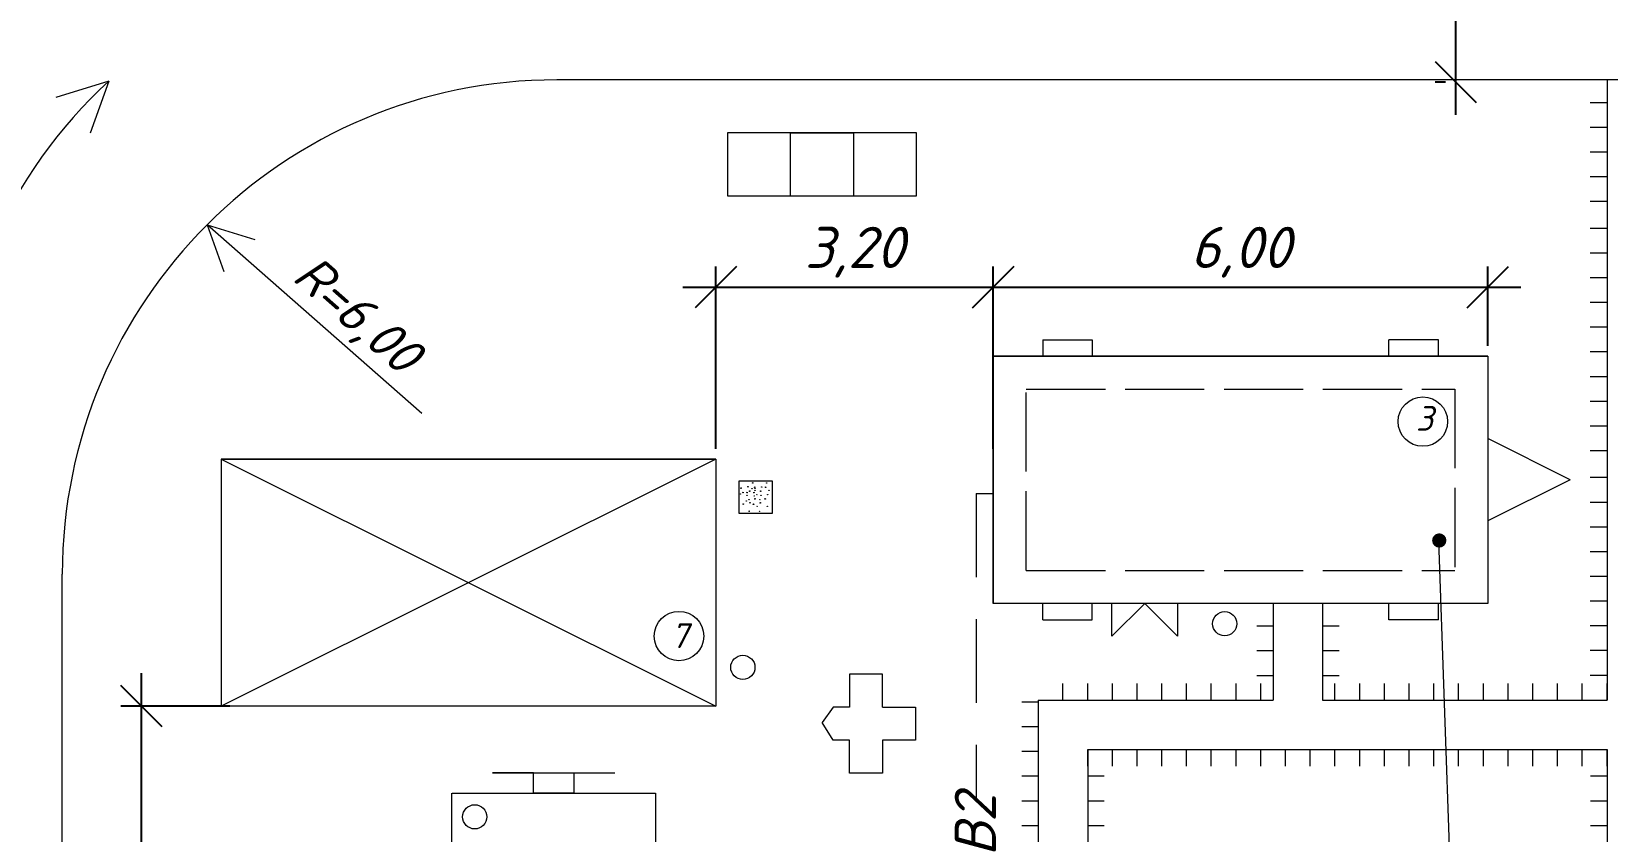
# Model space of a CAD drawing. Header units: millimetres. Extents: x 27137 to 30937, y -4667 to -569.
# Drawn here: x 28991.3 to 29086.9, y -4017 to -3968.4 of the extents above; entities that cross this region are included whole.
import ezdxf

# ---------------------------------------------------------------- set-up
doc = ezdxf.new("R2010")
doc.units = ezdxf.units.MM
doc.header["$LTSCALE"] = 0.4
doc.linetypes.add('ACAD_ISO02W100', pattern=[15, 12, -3])
doc.linetypes.add('штриховаяX2', pattern=[38.1, 25.4, -12.7])
doc.styles.add('Isocpeur', font='isocpeui.ttf', dxfattribs={"height": 2.5})
doc.styles.get("Standard").update_dxf_attribs({"font": 'isocpeui.ttf', "height": 2.5})
doc.dimstyles.new('06', dxfattribs={"dimtxt": 2.5, "dimasz": 2.5, "dimexe": 1.25, "dimexo": 0.625, "dimtad": 1, "dimdec": 0, "dimlfac": 200, "dimtxsty": 'Standard', "dimblk": 'OBLIQUE', "dimcen": 2.5, "dimdle": 2, "dimadec": 0, "dimazin": 0, "dimtfac": 1, "dimtdec": 0, "dimtmove": 0, "dimatfit": 3, "dimldrblk": 'OBLIQUE', "dimfxl": 1, "dimarcsym": 0})

# ---------------------------------------------------------------- blocks, each defined once
blk = doc.blocks.new('_Oblique')
at = {"color": 0, "linetype": 'ByBlock', "lineweight": -2}
blk.add_line((-0.5, -0.5), (0.5, 0.5), dxfattribs=at)
blk = doc.blocks.new('*D230')
at = {"color": 0, "lineweight": -2, "transparency": 16777216}
for p, q in [((29077.719, -3973.498), (29077.719, -3949.498)), ((29077.094, -3951.498), (29076.469, -3951.498)), ((29077.094, -3971.498), (29076.469, -3971.498))]:
    blk.add_line(p, q, dxfattribs=at)
at = {"layer": 'Defpoints', "color": 0, "transparency": 16777216}
for p in [(29077.719, -3951.498), (29077.719, -3951.498), (29077.719, -3971.498)]:
    blk.add_point(p, dxfattribs=at)
at = {"color": 0, "lineweight": -2, "transparency": 16777216, "xscale": 2.5, "yscale": 2.5, "zscale": 2.5}
for p, rotation in [((29077.719, -3951.498), 90), ((29077.719, -3971.498), 270)]:
    blk.add_blockref('_Oblique', p, dxfattribs=dict(at, rotation=rotation))
at = {"color": 0, "lineweight": 15, "transparency": 16777216, "insert": (29075.594, -3961.498), "char_height": 2.5, "attachment_point": 5, "rotation": 90, "style": 'Isocpeur'}
blk.add_mtext('3,50', dxfattribs=at)
blk = doc.blocks.new('*D259')
at = {"color": 0, "lineweight": -2, "transparency": 16777216}
for p, q in [((28998.015, -4035.316), (28998.015, -4007.374)), ((29003.37, -4009.374), (28996.765, -4009.374)), ((29003.37, -4033.316), (28996.765, -4033.316))]:
    blk.add_line(p, q, dxfattribs=at)
at = {"layer": 'Defpoints', "color": 0, "transparency": 16777216}
for p in [(28998.015, -4009.374), (29003.995, -4009.374), (29003.995, -4033.316)]:
    blk.add_point(p, dxfattribs=at)
at = {"color": 0, "lineweight": -2, "transparency": 16777216, "xscale": 2.5, "yscale": 2.5, "zscale": 2.5}
for p, rotation in [((28998.015, -4009.374), 90), ((28998.015, -4033.316), 270)]:
    blk.add_blockref('_Oblique', p, dxfattribs=dict(at, rotation=rotation))
at = {"color": 0, "lineweight": 15, "transparency": 16777216, "insert": (28995.89, -4021.345), "char_height": 2.5, "attachment_point": 5, "rotation": 90, "style": 'Isocpeur'}
blk.add_mtext('5,00', dxfattribs=at)
blk = doc.blocks.new('*D260')
at = {"color": 0, "lineweight": -2, "transparency": 16777216}
for p, q in [((29032.846, -3993.749), (29032.846, -3982.698)), ((29049.67, -3993.749), (29049.67, -3982.698)), ((29030.846, -3983.948), (29051.67, -3983.948))]:
    blk.add_line(p, q, dxfattribs=at)
at = {"layer": 'Defpoints', "color": 0, "transparency": 16777216}
for p in [(29049.67, -3983.948), (29032.846, -3994.374), (29049.67, -3994.374)]:
    blk.add_point(p, dxfattribs=at)
at = {"color": 0, "lineweight": -2, "transparency": 16777216, "xscale": 2.5, "yscale": 2.5, "zscale": 2.5, "rotation": 180}
blk.add_blockref('_Oblique', (29032.846, -3983.948), dxfattribs=at)
at = {"color": 0, "lineweight": -2, "transparency": 16777216, "xscale": 2.5, "yscale": 2.5, "zscale": 2.5}
blk.add_blockref('_Oblique', (29049.67, -3983.948), dxfattribs=at)
at = {"color": 0, "lineweight": 15, "transparency": 16777216, "insert": (29041.258, -3981.823), "char_height": 2.5, "attachment_point": 5, "style": 'Isocpeur'}
blk.add_mtext('3,20', dxfattribs=at)
blk = doc.blocks.new('*D332')
at = {"color": 0, "lineweight": -2, "transparency": 16777216}
for p, q in [((29049.67, -3987.507), (29049.67, -3982.698)), ((29079.67, -3987.507), (29079.67, -3982.698)), ((29047.67, -3983.948), (29081.67, -3983.948))]:
    blk.add_line(p, q, dxfattribs=at)
at = {"layer": 'Defpoints', "color": 0, "transparency": 16777216}
for p in [(29079.67, -3983.948), (29049.67, -3988.132), (29079.67, -3988.132)]:
    blk.add_point(p, dxfattribs=at)
at = {"color": 0, "lineweight": -2, "transparency": 16777216, "xscale": 2.5, "yscale": 2.5, "zscale": 2.5, "rotation": 180}
blk.add_blockref('_Oblique', (29049.67, -3983.948), dxfattribs=at)
at = {"color": 0, "lineweight": -2, "transparency": 16777216, "xscale": 2.5, "yscale": 2.5, "zscale": 2.5}
blk.add_blockref('_Oblique', (29079.67, -3983.948), dxfattribs=at)
at = {"color": 0, "lineweight": 15, "transparency": 16777216, "insert": (29064.67, -3981.823), "char_height": 2.5, "attachment_point": 5, "style": 'Isocpeur'}
blk.add_mtext('6,00', dxfattribs=at)

msp = doc.modelspace()

# ---------------------------------------------------------------- hatches: boundary and pattern name
at = {"lineweight": 15}
h = msp.add_hatch(color=256, dxfattribs=at)
h.dxf.hatch_style = 1
h.paths.add_polyline_path([(29076.2895, -3999.3208), (29076.722, -3999.3208), (29077.1546, -3999.3208, -1)])
h.paths.add_polyline_path([(29076.722, -3998.8883, -0.4142136), (29077.1546, -3999.3208), (29076.722, -3999.3208)])
h = msp.add_hatch(color=256, dxfattribs=at)
h.dxf.hatch_style = 1
h.paths.add_polyline_path([(29076.722, -3998.8883), (29076.722, -3999.3208), (29076.2895, -3999.3208, -0.4142136)])

# ---------------------------------------------------------------- linework, layer by layer
for p, q in [((28996.0295, -3971.4479), (28992.8245, -3972.4365)), ((28996.0295, -3971.4479), (28994.8974, -3974.6051)), ((29123.6432, -3971.3649), (29023.2072, -3971.3671)), ((29086.8982, -3971.3657), (29086.8982, -4009.0035)), ((29086.8688, -3972.7557), (29085.8688, -3972.7557)), ((29086.8688, -3972.7557), (29085.8688, -3972.7557)), ((29086.8688, -3972.7557), (29085.8688, -3972.7557)), ((29086.8688, -3972.7557), (29085.8688, -3972.7557)), ((29086.8688, -3972.7557), (29085.8688, -3972.7557)), ((29086.8688, -3972.7557), (29085.8688, -3972.7557)), ((29086.8688, -3972.7557), (29085.8688, -3972.7557)), ((29086.8688, -3972.7557), (29085.8688, -3972.7557)), ((29086.8688, -3972.7557), (29085.8688, -3972.7557)), ((29086.8688, -3972.7557), (29085.8688, -3972.7557)), ((29086.8688, -3972.7557), (29085.8688, -3972.7557)), ((29086.8688, -3972.7557), (29085.8688, -3972.7557)), ((29086.8688, -3972.7557), (29085.8688, -3972.7557)), ((29086.8688, -3974.2557), (29085.8688, -3974.2557)), ((29086.8688, -3974.2557), (29085.8688, -3974.2557)), ((29086.8688, -3974.2557), (29085.8688, -3974.2557)), ((29086.8688, -3974.2557), (29085.8688, -3974.2557)), ((29086.8688, -3974.2557), (29085.8688, -3974.2557)), ((29086.8688, -3974.2557), (29085.8688, -3974.2557)), ((29086.8688, -3974.2557), (29085.8688, -3974.2557)), ((29086.8688, -3974.2557), (29085.8688, -3974.2557)), ((29086.8688, -3974.2557), (29085.8688, -3974.2557)), ((29086.8688, -3974.2557), (29085.8688, -3974.2557)), ((29086.8688, -3974.2557), (29085.8688, -3974.2557)), ((29086.8688, -3974.2557), (29085.8688, -3974.2557)), ((29086.8688, -3974.2557), (29085.8688, -3974.2557)), ((29086.8688, -3974.2557), (29085.8688, -3974.2557)), ((29086.8688, -3974.2557), (29085.8688, -3974.2557)), ((29086.8688, -3974.2557), (29085.8688, -3974.2557)), ((29086.8688, -3974.2557), (29085.8688, -3974.2557)), ((29045.0233, -3974.5768), (29033.5545, -3974.5768)), ((29033.5545, -3974.5768), (29033.5545, -3978.3997)), ((29037.3775, -3978.3997), (29037.3775, -3974.5768)), ((29037.3775, -3974.5768), (29041.2004, -3974.5768)), ((29041.2004, -3974.5768), (29041.2004, -3978.3997)), ((29045.0233, -3978.3997), (29045.0233, -3974.5768)), ((29086.8688, -3975.7557), (29085.8688, -3975.7557)), ((29086.8688, -3975.7557), (29085.8688, -3975.7557)), ((29086.8688, -3975.7557), (29085.8688, -3975.7557)), ((29086.8688, -3975.7557), (29085.8688, -3975.7557)), ((29086.8688, -3975.7557), (29085.8688, -3975.7557)), ((29086.8688, -3975.7557), (29085.8688, -3975.7557)), ((29086.8688, -3975.7557), (29085.8688, -3975.7557)), ((29086.8688, -3975.7557), (29085.8688, -3975.7557)), ((29086.8688, -3975.7557), (29085.8688, -3975.7557)), ((29086.8688, -3975.7557), (29085.8688, -3975.7557)), ((29086.8688, -3975.7557), (29085.8688, -3975.7557)), ((29086.8688, -3977.2557), (29085.8688, -3977.2557)), ((29086.8688, -3977.2557), (29085.8688, -3977.2557)), ((29086.8688, -3977.2557), (29085.8688, -3977.2557)), ((29086.8688, -3977.2557), (29085.8688, -3977.2557)), ((29086.8688, -3977.2557), (29085.8688, -3977.2557)), ((29086.8688, -3977.2557), (29085.8688, -3977.2557)), ((29086.8688, -3977.2557), (29085.8688, -3977.2557)), ((29086.8688, -3977.2557), (29085.8688, -3977.2557)), ((29086.8688, -3977.2557), (29085.8688, -3977.2557)), ((29086.8688, -3977.2557), (29085.8688, -3977.2557)), ((29086.8688, -3977.2557), (29085.8688, -3977.2557)), ((29086.8688, -3977.2557), (29085.8688, -3977.2557)), ((29086.8688, -3977.2557), (29085.8688, -3977.2557)), ((29086.8688, -3977.2557), (29085.8688, -3977.2557)), ((29086.8688, -3977.2557), (29085.8688, -3977.2557)), ((29086.8688, -3977.2557), (29085.8688, -3977.2557)), ((29086.8688, -3977.2557), (29085.8688, -3977.2557)), ((29086.8688, -3977.2557), (29085.8688, -3977.2557)), ((29086.8688, -3977.2557), (29085.8688, -3977.2557)), ((29086.8688, -3977.2557), (29085.8688, -3977.2557)), ((29086.8688, -3977.2557), (29085.8688, -3977.2557)), ((29033.5545, -3978.3997), (29037.3775, -3978.3997)), ((29033.5545, -3978.3997), (29037.3775, -3978.3997)), ((29037.3775, -3978.3997), (29041.2004, -3978.3997)), ((29041.2004, -3978.3997), (29045.0233, -3978.3997)), ((29086.8688, -3978.7557), (29085.8688, -3978.7557)), ((29086.8688, -3978.7557), (29085.8688, -3978.7557)), ((29086.8688, -3978.7557), (29085.8688, -3978.7557)), ((29086.8688, -3978.7557), (29085.8688, -3978.7557)), ((29086.8688, -3978.7557), (29085.8688, -3978.7557)), ((29086.8688, -3978.7557), (29085.8688, -3978.7557)), ((29086.8688, -3978.7557), (29085.8688, -3978.7557)), ((29086.8688, -3978.7557), (29085.8688, -3978.7557)), ((29086.8688, -3978.7557), (29085.8688, -3978.7557)), ((29086.8688, -3978.7557), (29085.8688, -3978.7557)), ((29086.8688, -3978.7557), (29085.8688, -3978.7557)), ((29086.8688, -3978.7557), (29085.8688, -3978.7557)), ((29086.8688, -3978.7557), (29085.8688, -3978.7557)), ((29086.8688, -3978.7557), (29085.8688, -3978.7557)), ((29086.8688, -3978.7557), (29085.8688, -3978.7557)), ((29086.8688, -3978.7557), (29085.8688, -3978.7557)), ((29086.8688, -3978.7557), (29085.8688, -3978.7557)), ((29086.8688, -3978.7557), (29085.8688, -3978.7557)), ((29086.8688, -3978.7557), (29085.8688, -3978.7557)), ((29086.8688, -3978.7557), (29085.8688, -3978.7557)), ((29086.8688, -3978.7557), (29085.8688, -3978.7557)), ((29086.8688, -3978.7557), (29085.8688, -3978.7557)), ((29086.8688, -3978.7557), (29085.8688, -3978.7557)), ((29086.8688, -3978.7557), (29085.8688, -3978.7557)), ((29086.8688, -3978.7557), (29085.8688, -3978.7557)), ((29086.8688, -3978.7557), (29085.8688, -3978.7557)), ((29086.8688, -3978.7557), (29085.8688, -3978.7557)), ((29086.8688, -3978.7557), (29085.8688, -3978.7557)), ((29086.8688, -3978.7557), (29085.8688, -3978.7557)), ((29086.8688, -3978.7557), (29085.8688, -3978.7557)), ((29086.8688, -3978.7557), (29085.8688, -3978.7557)), ((29086.8688, -3978.7557), (29085.8688, -3978.7557)), ((29086.8688, -3978.7557), (29085.8688, -3978.7557)), ((29086.8688, -3978.7557), (29085.8688, -3978.7557)), ((29086.8688, -3978.7557), (29085.8688, -3978.7557)), ((29086.8688, -3978.7557), (29085.8688, -3978.7557)), ((29086.8688, -3978.7557), (29085.8688, -3978.7557)), ((29086.8688, -3978.7557), (29085.8688, -3978.7557)), ((29086.8688, -3978.7557), (29085.8688, -3978.7557)), ((29086.8688, -3978.7557), (29085.8688, -3978.7557)), ((29086.8688, -3978.7557), (29085.8688, -3978.7557)), ((29086.8688, -3978.7557), (29085.8688, -3978.7557)), ((29086.8688, -3978.7557), (29085.8688, -3978.7557)), ((29086.8688, -3978.7557), (29085.8688, -3978.7557)), ((29086.8688, -3978.7557), (29085.8688, -3978.7557)), ((29086.8688, -3978.7557), (29085.8688, -3978.7557)), ((29086.8688, -3978.7557), (29085.8688, -3978.7557)), ((29086.8688, -3978.7557), (29085.8688, -3978.7557)), ((29086.8688, -3978.7557), (29085.8688, -3978.7557)), ((29086.8688, -3978.7557), (29085.8688, -3978.7557)), ((29086.8688, -3978.7557), (29085.8688, -3978.7557)), ((29086.8688, -3978.7557), (29085.8688, -3978.7557)), ((29086.8688, -3978.7557), (29085.8688, -3978.7557)), ((29086.8688, -3978.7557), (29085.8688, -3978.7557)), ((29086.8688, -3978.7557), (29085.8688, -3978.7557)), ((29086.8688, -3978.7557), (29085.8688, -3978.7557)), ((29086.8688, -3978.7557), (29085.8688, -3978.7557)), ((29086.8688, -3978.7557), (29085.8688, -3978.7557)), ((29086.8688, -3978.7557), (29085.8688, -3978.7557)), ((29086.8688, -3978.7557), (29085.8688, -3978.7557)), ((29086.8688, -3978.7557), (29085.8688, -3978.7557)), ((29086.8688, -3978.7557), (29085.8688, -3978.7557)), ((29086.8688, -3978.7557), (29085.8688, -3978.7557)), ((29086.8688, -3978.7557), (29085.8688, -3978.7557)), ((29086.8688, -3978.7557), (29085.8688, -3978.7557)), ((29086.8688, -3978.7557), (29085.8688, -3978.7557)), ((29086.8688, -3978.7557), (29085.8688, -3978.7557)), ((29001.994, -3980.1539), (29004.8786, -3981.0437)), ((29001.994, -3980.1539), (29003.0129, -3982.9954)), ((29086.8688, -3980.3796), (29085.8688, -3980.3796)), ((29086.8688, -3980.3796), (29085.8688, -3980.3796)), ((29086.8688, -3980.3796), (29085.8688, -3980.3796)), ((29086.8688, -3980.3796), (29085.8688, -3980.3796)), ((29086.8688, -3980.3796), (29085.8688, -3980.3796)), ((29086.8688, -3980.3796), (29085.8688, -3980.3796)), ((29086.8688, -3980.3796), (29085.8688, -3980.3796)), ((29086.8688, -3980.3796), (29085.8688, -3980.3796)), ((29086.8688, -3980.3796), (29085.8688, -3980.3796)), ((29086.8688, -3980.3796), (29085.8688, -3980.3796)), ((29086.8688, -3980.3796), (29085.8688, -3980.3796)), ((29086.8688, -3980.3796), (29085.8688, -3980.3796)), ((29086.8688, -3980.3796), (29085.8688, -3980.3796)), ((29086.8688, -3980.3796), (29085.8688, -3980.3796)), ((29086.8688, -3980.3796), (29085.8688, -3980.3796)), ((29086.8688, -3980.3796), (29085.8688, -3980.3796)), ((29086.8688, -3980.3796), (29085.8688, -3980.3796)), ((29086.8688, -3980.3796), (29085.8688, -3980.3796)), ((29086.8688, -3980.3796), (29085.8688, -3980.3796)), ((29086.8688, -3980.3796), (29085.8688, -3980.3796)), ((29086.8688, -3980.3796), (29085.8688, -3980.3796)), ((29086.8688, -3980.3796), (29085.8688, -3980.3796)), ((29086.8688, -3980.3796), (29085.8688, -3980.3796)), ((29086.8688, -3980.3796), (29085.8688, -3980.3796)), ((29086.8688, -3980.3796), (29085.8688, -3980.3796)), ((29086.8688, -3981.8796), (29085.8688, -3981.8796)), ((29086.8688, -3981.8796), (29085.8688, -3981.8796)), ((29086.8688, -3981.8796), (29085.8688, -3981.8796)), ((29086.8688, -3981.8796), (29085.8688, -3981.8796)), ((29086.8688, -3981.8796), (29085.8688, -3981.8796)), ((29086.8688, -3981.8796), (29085.8688, -3981.8796)), ((29086.8688, -3981.8796), (29085.8688, -3981.8796)), ((29086.8688, -3981.8796), (29085.8688, -3981.8796)), ((29086.8688, -3981.8796), (29085.8688, -3981.8796)), ((29086.8688, -3981.8796), (29085.8688, -3981.8796)), ((29086.8688, -3981.8796), (29085.8688, -3981.8796)), ((29086.8688, -3981.8796), (29085.8688, -3981.8796)), ((29086.8688, -3981.8796), (29085.8688, -3981.8796)), ((29086.8688, -3981.8796), (29085.8688, -3981.8796)), ((29086.8688, -3981.8796), (29085.8688, -3981.8796)), ((29086.8688, -3981.8796), (29085.8688, -3981.8796)), ((29086.8688, -3981.8796), (29085.8688, -3981.8796)), ((29086.8688, -3983.3796), (29085.8688, -3983.3796)), ((29086.8688, -3983.3796), (29085.8688, -3983.3796)), ((29086.8688, -3983.3796), (29085.8688, -3983.3796)), ((29086.8688, -3983.3796), (29085.8688, -3983.3796)), ((29086.8688, -3983.3796), (29085.8688, -3983.3796)), ((29086.8688, -3983.3796), (29085.8688, -3983.3796)), ((29086.8688, -3983.3796), (29085.8688, -3983.3796)), ((29086.8688, -3983.3796), (29085.8688, -3983.3796)), ((29086.8688, -3983.3796), (29085.8688, -3983.3796)), ((29086.8688, -3983.3796), (29085.8688, -3983.3796)), ((29086.8688, -3983.3796), (29085.8688, -3983.3796)), ((29086.8688, -3984.8796), (29085.8688, -3984.8796)), ((29086.8688, -3984.8796), (29085.8688, -3984.8796)), ((29086.8688, -3984.8796), (29085.8688, -3984.8796)), ((29086.8688, -3984.8796), (29085.8688, -3984.8796)), ((29086.8688, -3984.8796), (29085.8688, -3984.8796)), ((29086.8688, -3984.8796), (29085.8688, -3984.8796)), ((29086.8688, -3984.8796), (29085.8688, -3984.8796)), ((29086.8688, -3984.8796), (29085.8688, -3984.8796)), ((29086.8688, -3984.8796), (29085.8688, -3984.8796)), ((29086.8688, -3984.8796), (29085.8688, -3984.8796)), ((29086.8688, -3984.8796), (29085.8688, -3984.8796)), ((29086.8688, -3984.8796), (29085.8688, -3984.8796)), ((29086.8688, -3984.8796), (29085.8688, -3984.8796)), ((29086.8688, -3986.3796), (29085.8688, -3986.3796)), ((29086.8688, -3986.3796), (29085.8688, -3986.3796)), ((29086.8688, -3986.3796), (29085.8688, -3986.3796)), ((29086.8688, -3986.3796), (29085.8688, -3986.3796)), ((29086.8688, -3986.3796), (29085.8688, -3986.3796)), ((29086.8688, -3986.3796), (29085.8688, -3986.3796)), ((29086.8688, -3986.3796), (29085.8688, -3986.3796)), ((29086.8688, -3986.3796), (29085.8688, -3986.3796)), ((29086.8688, -3986.3796), (29085.8688, -3986.3796)), ((29086.8688, -3986.3796), (29085.8688, -3986.3796)), ((29086.8688, -3986.3796), (29085.8688, -3986.3796)), ((29086.8688, -3986.3796), (29085.8688, -3986.3796)), ((29086.8688, -3986.3796), (29085.8688, -3986.3796)), ((29086.8688, -3986.3796), (29085.8688, -3986.3796)), ((29086.8688, -3986.3796), (29085.8688, -3986.3796)), ((29086.8688, -3986.3796), (29085.8688, -3986.3796)), ((29086.8688, -3986.3796), (29085.8688, -3986.3796)), ((29052.67, -3987.1321), (29055.67, -3987.1321)), ((29052.67, -3987.1321), (29052.67, -3988.1321)), ((29055.67, -3987.1321), (29055.67, -3988.1321)), ((29076.67, -3987.1321), (29073.67, -3987.1321)), ((29073.67, -3988.1321), (29073.67, -3987.1321)), ((29076.67, -3988.1321), (29076.67, -3987.1321)), ((29079.67, -3988.1321), (29049.67, -3988.1321)), ((29049.67, -3988.1321), (29049.67, -4003.1321)), ((29049.67, -3988.1321), (29079.67, -3988.1321)), ((29049.67, -4003.1321), (29049.67, -3988.1321)), ((29079.67, -3988.1321), (29079.67, -4003.1321)), ((29086.8688, -3987.8796), (29085.8688, -3987.8796)), ((29086.8688, -3987.8796), (29085.8688, -3987.8796)), ((29086.8688, -3987.8796), (29085.8688, -3987.8796)), ((29086.8688, -3987.8796), (29085.8688, -3987.8796)), ((29086.8688, -3987.8796), (29085.8688, -3987.8796)), ((29086.8688, -3987.8796), (29085.8688, -3987.8796)), ((29086.8688, -3987.8796), (29085.8688, -3987.8796)), ((29086.8688, -3987.8796), (29085.8688, -3987.8796)), ((29086.8688, -3987.8796), (29085.8688, -3987.8796)), ((29086.8688, -3987.8796), (29085.8688, -3987.8796)), ((29086.8688, -3987.8796), (29085.8688, -3987.8796)), ((29086.8688, -3987.8796), (29085.8688, -3987.8796)), ((29086.8688, -3987.8796), (29085.8688, -3987.8796)), ((29086.8688, -3987.8796), (29085.8688, -3987.8796)), ((29086.8688, -3987.8796), (29085.8688, -3987.8796)), ((29086.8688, -3987.8796), (29085.8688, -3987.8796)), ((29086.8688, -3987.8796), (29085.8688, -3987.8796)), ((29086.8688, -3987.8796), (29085.8688, -3987.8796)), ((29086.8688, -3987.8796), (29085.8688, -3987.8796)), ((29086.8688, -3987.8796), (29085.8688, -3987.8796)), ((29086.8688, -3987.8796), (29085.8688, -3987.8796)), ((29086.8688, -3987.8796), (29085.8688, -3987.8796)), ((29086.8688, -3987.8796), (29085.8688, -3987.8796)), ((29086.8688, -3987.8796), (29085.8688, -3987.8796)), ((29086.8688, -3989.3796), (29085.8688, -3989.3796)), ((29086.8688, -3989.3796), (29085.8688, -3989.3796)), ((29086.8688, -3989.3796), (29085.8688, -3989.3796)), ((29086.8688, -3989.3796), (29085.8688, -3989.3796)), ((29086.8688, -3989.3796), (29085.8688, -3989.3796)), ((29086.8688, -3989.3796), (29085.8688, -3989.3796)), ((29086.8688, -3989.3796), (29085.8688, -3989.3796)), ((29086.8688, -3989.3796), (29085.8688, -3989.3796)), ((29086.8688, -3989.3796), (29085.8688, -3989.3796)), ((29086.8688, -3989.3796), (29085.8688, -3989.3796)), ((29086.8688, -3989.3796), (29085.8688, -3989.3796)), ((29086.8688, -3989.3796), (29085.8688, -3989.3796)), ((29086.8688, -3989.3796), (29085.8688, -3989.3796)), ((29086.8688, -3989.3796), (29085.8688, -3989.3796)), ((29086.8688, -3989.3796), (29085.8688, -3989.3796)), ((29086.8688, -3989.3796), (29085.8688, -3989.3796)), ((29086.8688, -3989.3796), (29085.8688, -3989.3796)), ((29086.8688, -3990.8796), (29085.8688, -3990.8796)), ((29086.8688, -3990.8796), (29085.8688, -3990.8796)), ((29086.8688, -3990.8796), (29085.8688, -3990.8796)), ((29086.8688, -3990.8796), (29085.8688, -3990.8796)), ((29086.8688, -3990.8796), (29085.8688, -3990.8796)), ((29086.8688, -3990.8796), (29085.8688, -3990.8796)), ((29086.8688, -3990.8796), (29085.8688, -3990.8796)), ((29086.8688, -3990.8796), (29085.8688, -3990.8796)), ((29086.8688, -3990.8796), (29085.8688, -3990.8796)), ((29086.8688, -3990.8796), (29085.8688, -3990.8796)), ((29086.8688, -3990.8796), (29085.8688, -3990.8796)), ((29086.8688, -3992.3796), (29085.8688, -3992.3796)), ((29086.8688, -3992.3796), (29085.8688, -3992.3796)), ((29086.8688, -3992.3796), (29085.8688, -3992.3796)), ((29086.8688, -3992.3796), (29085.8688, -3992.3796)), ((29086.8688, -3992.3796), (29085.8688, -3992.3796)), ((29086.8688, -3992.3796), (29085.8688, -3992.3796)), ((29086.8688, -3992.3796), (29085.8688, -3992.3796)), ((29086.8688, -3992.3796), (29085.8688, -3992.3796)), ((29086.8688, -3992.3796), (29085.8688, -3992.3796)), ((29086.8688, -3992.3796), (29085.8688, -3992.3796)), ((29086.8688, -3992.3796), (29085.8688, -3992.3796)), ((29086.8688, -3992.3796), (29085.8688, -3992.3796)), ((29086.8688, -3992.3796), (29085.8688, -3992.3796)), ((29086.8688, -3992.3796), (29085.8688, -3992.3796)), ((29086.8688, -3992.3796), (29085.8688, -3992.3796)), ((29086.8688, -3992.3796), (29085.8688, -3992.3796)), ((29086.8688, -3992.3796), (29085.8688, -3992.3796)), ((29086.8688, -3992.3796), (29085.8688, -3992.3796)), ((29086.8688, -3992.3796), (29085.8688, -3992.3796)), ((29086.8688, -3992.3796), (29085.8688, -3992.3796)), ((29086.8688, -3992.3796), (29085.8688, -3992.3796)), ((29084.67, -3995.6321), (29079.67, -3993.1321)), ((29032.8458, -3994.3745), (29002.8458, -3994.3745)), ((29002.8458, -3994.3745), (29002.8458, -4009.3745)), ((29002.8458, -3994.3745), (29032.8458, -3994.3745)), ((29032.8458, -3994.3745), (29002.8458, -3994.3745)), ((29032.8458, -3994.3745), (29002.8458, -3994.3745)), ((29002.8458, -3994.3745), (29002.8458, -4009.3745)), ((29002.8458, -3994.3745), (29032.8458, -4009.3745)), ((29032.8458, -3994.3745), (29002.8458, -4009.3745)), ((29032.8458, -3994.3745), (29026.8458, -3994.3745)), ((29032.8458, -3994.3745), (29026.8458, -3994.3745)), ((29032.8458, -3994.3745), (29032.8458, -4009.3745)), ((29032.8458, -3994.3745), (29032.8458, -4009.3745)), ((29086.8688, -3993.8796), (29085.8688, -3993.8796)), ((29086.8688, -3993.8796), (29085.8688, -3993.8796)), ((29086.8688, -3993.8796), (29085.8688, -3993.8796)), ((29086.8688, -3993.8796), (29085.8688, -3993.8796)), ((29086.8688, -3993.8796), (29085.8688, -3993.8796)), ((29086.8688, -3993.8796), (29085.8688, -3993.8796)), ((29086.8688, -3993.8796), (29085.8688, -3993.8796)), ((29086.8688, -3993.8796), (29085.8688, -3993.8796)), ((29086.8688, -3993.8796), (29085.8688, -3993.8796)), ((29086.8688, -3993.8796), (29085.8688, -3993.8796)), ((29086.8688, -3993.8796), (29085.8688, -3993.8796)), ((29086.8688, -3993.8796), (29085.8688, -3993.8796)), ((29086.8688, -3993.8796), (29085.8688, -3993.8796)), ((29086.8688, -3993.8796), (29085.8688, -3993.8796)), ((29086.8688, -3993.8796), (29085.8688, -3993.8796)), ((29086.8688, -3993.8796), (29085.8688, -3993.8796)), ((29086.8688, -3993.8796), (29085.8688, -3993.8796)), ((29086.8688, -3993.8796), (29085.8688, -3993.8796)), ((29086.8688, -3993.8796), (29085.8688, -3993.8796)), ((29086.8688, -3993.8796), (29085.8688, -3993.8796)), ((29086.8688, -3993.8796), (29085.8688, -3993.8796)), ((29086.8688, -3993.8796), (29085.8688, -3993.8796)), ((29086.8688, -3993.8796), (29085.8688, -3993.8796)), ((29086.8688, -3993.8796), (29085.8688, -3993.8796)), ((29086.8688, -3993.8796), (29085.8688, -3993.8796)), ((29086.8688, -3993.8796), (29085.8688, -3993.8796)), ((29086.8688, -3993.8796), (29085.8688, -3993.8796)), ((29086.8688, -3993.8796), (29085.8688, -3993.8796)), ((29086.8688, -3993.8796), (29085.8688, -3993.8796)), ((29086.8688, -3993.8796), (29085.8688, -3993.8796)), ((29086.8688, -3993.8796), (29085.8688, -3993.8796)), ((29086.8688, -3993.8796), (29085.8688, -3993.8796)), ((29086.8688, -3993.8796), (29085.8688, -3993.8796)), ((29086.8688, -3993.8796), (29085.8688, -3993.8796)), ((29086.8688, -3993.8796), (29085.8688, -3993.8796)), ((29086.8688, -3993.8796), (29085.8688, -3993.8796)), ((29086.8688, -3993.8796), (29085.8688, -3993.8796)), ((29086.8688, -3993.8796), (29085.8688, -3993.8796)), ((29086.8688, -3993.8796), (29085.8688, -3993.8796)), ((29086.8688, -3993.8796), (29085.8688, -3993.8796)), ((29086.8688, -3993.8796), (29085.8688, -3993.8796)), ((29086.8688, -3993.8796), (29085.8688, -3993.8796)), ((29086.8688, -3993.8796), (29085.8688, -3993.8796)), ((29086.8688, -3993.8796), (29085.8688, -3993.8796)), ((29086.8688, -3993.8796), (29085.8688, -3993.8796)), ((29086.8688, -3993.8796), (29085.8688, -3993.8796)), ((29086.8688, -3993.8796), (29085.8688, -3993.8796)), ((29086.8688, -3993.8796), (29085.8688, -3993.8796)), ((29086.8688, -3993.8796), (29085.8688, -3993.8796)), ((29086.8688, -3993.8796), (29085.8688, -3993.8796)), ((29086.8688, -3993.8796), (29085.8688, -3993.8796)), ((29086.8688, -3993.8796), (29085.8688, -3993.8796)), ((29086.8688, -3993.8796), (29085.8688, -3993.8796)), ((29086.8688, -3993.8796), (29085.8688, -3993.8796)), ((29086.8688, -3993.8796), (29085.8688, -3993.8796)), ((29086.8688, -3993.8796), (29085.8688, -3993.8796)), ((29086.8688, -3993.8796), (29085.8688, -3993.8796)), ((29086.8688, -3993.8796), (29085.8688, -3993.8796)), ((29086.8688, -3993.8796), (29085.8688, -3993.8796)), ((29086.8688, -3993.8796), (29085.8688, -3993.8796)), ((29086.8688, -3993.8796), (29085.8688, -3993.8796)), ((29086.8688, -3993.8796), (29085.8688, -3993.8796)), ((29086.8688, -3993.8796), (29085.8688, -3993.8796)), ((29086.8688, -3993.8796), (29085.8688, -3993.8796)), ((29086.8688, -3993.8796), (29085.8688, -3993.8796)), ((29086.8688, -3993.8796), (29085.8688, -3993.8796)), ((29086.8688, -3993.8796), (29085.8688, -3993.8796)), ((29034.2634, -3997.6901), (29034.2634, -3995.6901)), ((29034.2634, -3995.6901), (29036.2634, -3995.6901)), ((29084.67, -3995.6321), (29079.67, -3998.1321)), ((29086.8688, -3995.5035), (29085.8688, -3995.5035)), ((29086.8688, -3995.5035), (29085.8688, -3995.5035)), ((29086.8688, -3995.5035), (29085.8688, -3995.5035)), ((29086.8688, -3995.5035), (29085.8688, -3995.5035)), ((29086.8688, -3995.5035), (29085.8688, -3995.5035)), ((29086.8688, -3995.5035), (29085.8688, -3995.5035)), ((29086.8688, -3995.5035), (29085.8688, -3995.5035)), ((29086.8688, -3995.5035), (29085.8688, -3995.5035)), ((29086.8688, -3995.5035), (29085.8688, -3995.5035)), ((29086.8688, -3995.5035), (29085.8688, -3995.5035)), ((29086.8688, -3995.5035), (29085.8688, -3995.5035)), ((29086.8688, -3995.5035), (29085.8688, -3995.5035)), ((29086.8688, -3995.5035), (29085.8688, -3995.5035)), ((29086.8688, -3995.5035), (29085.8688, -3995.5035)), ((29086.8688, -3995.5035), (29085.8688, -3995.5035)), ((29086.8688, -3995.5035), (29085.8688, -3995.5035)), ((29086.8688, -3995.5035), (29085.8688, -3995.5035)), ((29086.8688, -3995.5035), (29085.8688, -3995.5035)), ((29086.8688, -3995.5035), (29085.8688, -3995.5035)), ((29086.8688, -3995.5035), (29085.8688, -3995.5035)), ((29086.8688, -3995.5035), (29085.8688, -3995.5035)), ((29086.8688, -3995.5035), (29085.8688, -3995.5035)), ((29086.8688, -3995.5035), (29085.8688, -3995.5035)), ((29086.8688, -3995.5035), (29085.8688, -3995.5035)), ((29086.8688, -3995.5035), (29085.8688, -3995.5035)), ((29086.8688, -3997.0035), (29085.8688, -3997.0035)), ((29086.8688, -3997.0035), (29085.8688, -3997.0035)), ((29086.8688, -3997.0035), (29085.8688, -3997.0035)), ((29086.8688, -3997.0035), (29085.8688, -3997.0035)), ((29086.8688, -3997.0035), (29085.8688, -3997.0035)), ((29086.8688, -3997.0035), (29085.8688, -3997.0035)), ((29086.8688, -3997.0035), (29085.8688, -3997.0035)), ((29086.8688, -3997.0035), (29085.8688, -3997.0035)), ((29086.8688, -3997.0035), (29085.8688, -3997.0035)), ((29086.8688, -3997.0035), (29085.8688, -3997.0035)), ((29086.8688, -3997.0035), (29085.8688, -3997.0035)), ((29086.8688, -3997.0035), (29085.8688, -3997.0035)), ((29086.8688, -3997.0035), (29085.8688, -3997.0035)), ((29086.8688, -3997.0035), (29085.8688, -3997.0035)), ((29086.8688, -3997.0035), (29085.8688, -3997.0035)), ((29086.8688, -3997.0035), (29085.8688, -3997.0035)), ((29086.8688, -3997.0035), (29085.8688, -3997.0035)), ((29036.2634, -3997.6901), (29034.2634, -3997.6901)), ((29086.8688, -3998.5035), (29085.8688, -3998.5035)), ((29086.8688, -3998.5035), (29085.8688, -3998.5035)), ((29086.8688, -3998.5035), (29085.8688, -3998.5035)), ((29086.8688, -3998.5035), (29085.8688, -3998.5035)), ((29086.8688, -3998.5035), (29085.8688, -3998.5035)), ((29086.8688, -3998.5035), (29085.8688, -3998.5035)), ((29086.8688, -3998.5035), (29085.8688, -3998.5035)), ((29086.8688, -3998.5035), (29085.8688, -3998.5035)), ((29086.8688, -3998.5035), (29085.8688, -3998.5035)), ((29086.8688, -3998.5035), (29085.8688, -3998.5035)), ((29086.8688, -3998.5035), (29085.8688, -3998.5035)), ((29086.8688, -4000.0035), (29085.8688, -4000.0035)), ((29086.8688, -4000.0035), (29085.8688, -4000.0035)), ((29086.8688, -4000.0035), (29085.8688, -4000.0035)), ((29086.8688, -4000.0035), (29085.8688, -4000.0035)), ((29086.8688, -4000.0035), (29085.8688, -4000.0035)), ((29086.8688, -4000.0035), (29085.8688, -4000.0035)), ((29086.8688, -4000.0035), (29085.8688, -4000.0035)), ((29086.8688, -4000.0035), (29085.8688, -4000.0035)), ((29086.8688, -4000.0035), (29085.8688, -4000.0035)), ((29086.8688, -4000.0035), (29085.8688, -4000.0035)), ((29086.8688, -4000.0035), (29085.8688, -4000.0035)), ((29086.8688, -4000.0035), (29085.8688, -4000.0035)), ((29086.8688, -4000.0035), (29085.8688, -4000.0035)), ((28993.2072, -4106.3671), (28993.2072, -4001.3671)), ((29086.8688, -4001.5035), (29085.8688, -4001.5035)), ((29086.8688, -4001.5035), (29085.8688, -4001.5035)), ((29086.8688, -4001.5035), (29085.8688, -4001.5035)), ((29086.8688, -4001.5035), (29085.8688, -4001.5035)), ((29086.8688, -4001.5035), (29085.8688, -4001.5035)), ((29086.8688, -4001.5035), (29085.8688, -4001.5035)), ((29086.8688, -4001.5035), (29085.8688, -4001.5035)), ((29086.8688, -4001.5035), (29085.8688, -4001.5035)), ((29086.8688, -4001.5035), (29085.8688, -4001.5035)), ((29086.8688, -4001.5035), (29085.8688, -4001.5035)), ((29086.8688, -4001.5035), (29085.8688, -4001.5035)), ((29086.8688, -4001.5035), (29085.8688, -4001.5035)), ((29086.8688, -4001.5035), (29085.8688, -4001.5035)), ((29086.8688, -4001.5035), (29085.8688, -4001.5035)), ((29086.8688, -4001.5035), (29085.8688, -4001.5035)), ((29086.8688, -4001.5035), (29085.8688, -4001.5035)), ((29086.8688, -4001.5035), (29085.8688, -4001.5035)), ((29086.8688, -4003.0035), (29085.8688, -4003.0035)), ((29086.8688, -4003.0035), (29085.8688, -4003.0035)), ((29086.8688, -4003.0035), (29085.8688, -4003.0035)), ((29086.8688, -4003.0035), (29085.8688, -4003.0035)), ((29086.8688, -4003.0035), (29085.8688, -4003.0035)), ((29086.8688, -4003.0035), (29085.8688, -4003.0035)), ((29086.8688, -4003.0035), (29085.8688, -4003.0035)), ((29086.8688, -4003.0035), (29085.8688, -4003.0035)), ((29086.8688, -4003.0035), (29085.8688, -4003.0035)), ((29086.8688, -4003.0035), (29085.8688, -4003.0035)), ((29086.8688, -4003.0035), (29085.8688, -4003.0035)), ((29086.8688, -4003.0035), (29085.8688, -4003.0035)), ((29086.8688, -4003.0035), (29085.8688, -4003.0035)), ((29086.8688, -4003.0035), (29085.8688, -4003.0035)), ((29086.8688, -4003.0035), (29085.8688, -4003.0035)), ((29086.8688, -4003.0035), (29085.8688, -4003.0035)), ((29086.8688, -4003.0035), (29085.8688, -4003.0035)), ((29086.8688, -4003.0035), (29085.8688, -4003.0035)), ((29086.8688, -4003.0035), (29085.8688, -4003.0035)), ((29086.8688, -4003.0035), (29085.8688, -4003.0035)), ((29086.8688, -4003.0035), (29085.8688, -4003.0035)), ((29086.8688, -4003.0035), (29085.8688, -4003.0035)), ((29086.8688, -4003.0035), (29085.8688, -4003.0035)), ((29086.8688, -4003.0035), (29085.8688, -4003.0035)), ((29079.67, -4003.1321), (29049.67, -4003.1321)), ((29052.67, -4004.1321), (29052.67, -4003.1321)), ((29055.67, -4004.1321), (29055.67, -4003.1321)), ((29056.8554, -4005.1321), (29056.8554, -4003.1321)), ((29056.8554, -4005.1321), (29058.8554, -4003.1321)), ((29058.8554, -4003.1321), (29060.8554, -4005.1321)), ((29060.8554, -4003.1321), (29060.8554, -4005.1321)), ((29066.6482, -4003.1321), (29066.6482, -4009.0035)), ((29066.6482, -4003.1321), (29066.6482, -4009.0035)), ((29069.6482, -4003.1321), (29069.6482, -4009.0035)), ((29076.67, -4004.1321), (29076.67, -4003.1321)), ((29052.67, -4004.1321), (29055.67, -4004.1321)), ((29065.6482, -4004.5035), (29066.6482, -4004.5035)), ((29065.6482, -4004.5035), (29066.6482, -4004.5035)), ((29069.6482, -4004.5035), (29070.6482, -4004.5035)), ((29069.6482, -4004.5035), (29070.6482, -4004.5035)), ((29076.67, -4004.1321), (29073.67, -4004.1321)), ((29086.8688, -4004.5035), (29085.8688, -4004.5035)), ((29086.8688, -4004.5035), (29085.8688, -4004.5035)), ((29086.8688, -4004.5035), (29085.8688, -4004.5035)), ((29086.8688, -4004.5035), (29085.8688, -4004.5035)), ((29086.8688, -4004.5035), (29085.8688, -4004.5035)), ((29086.8688, -4004.5035), (29085.8688, -4004.5035)), ((29086.8688, -4004.5035), (29085.8688, -4004.5035)), ((29086.8688, -4004.5035), (29085.8688, -4004.5035)), ((29086.8688, -4004.5035), (29085.8688, -4004.5035)), ((29086.8688, -4004.5035), (29085.8688, -4004.5035)), ((29086.8688, -4004.5035), (29085.8688, -4004.5035)), ((29086.8688, -4004.5035), (29085.8688, -4004.5035)), ((29086.8688, -4004.5035), (29085.8688, -4004.5035)), ((29086.8688, -4004.5035), (29085.8688, -4004.5035)), ((29086.8688, -4004.5035), (29085.8688, -4004.5035)), ((29086.8688, -4004.5035), (29085.8688, -4004.5035)), ((29086.8688, -4004.5035), (29085.8688, -4004.5035)), ((29065.6482, -4006.0035), (29066.6482, -4006.0035)), ((29065.6482, -4006.0035), (29066.6482, -4006.0035)), ((29069.6482, -4006.0035), (29070.6482, -4006.0035)), ((29069.6482, -4006.0035), (29070.6482, -4006.0035)), ((29086.8688, -4006.0035), (29085.8688, -4006.0035)), ((29086.8688, -4006.0035), (29085.8688, -4006.0035)), ((29086.8688, -4006.0035), (29085.8688, -4006.0035)), ((29086.8688, -4006.0035), (29085.8688, -4006.0035)), ((29086.8688, -4006.0035), (29085.8688, -4006.0035)), ((29086.8688, -4006.0035), (29085.8688, -4006.0035)), ((29086.8688, -4006.0035), (29085.8688, -4006.0035)), ((29086.8688, -4006.0035), (29085.8688, -4006.0035)), ((29086.8688, -4006.0035), (29085.8688, -4006.0035)), ((29086.8688, -4006.0035), (29085.8688, -4006.0035)), ((29086.8688, -4006.0035), (29085.8688, -4006.0035)), ((29042.9599, -4007.4306), (29040.9599, -4007.4306)), ((29040.9599, -4007.4306), (29040.9599, -4009.4306)), ((29042.9599, -4009.4306), (29042.9599, -4007.4306)), ((29065.6482, -4007.5035), (29066.6482, -4007.5035)), ((29069.6482, -4007.5035), (29070.6482, -4007.5035)), ((29086.8688, -4007.5035), (29085.8688, -4007.5035)), ((29086.8688, -4007.5035), (29085.8688, -4007.5035)), ((29086.8688, -4007.5035), (29085.8688, -4007.5035)), ((29086.8688, -4007.5035), (29085.8688, -4007.5035)), ((29086.8688, -4007.5035), (29085.8688, -4007.5035)), ((29086.8688, -4007.5035), (29085.8688, -4007.5035)), ((29086.8688, -4007.5035), (29085.8688, -4007.5035)), ((29086.8688, -4007.5035), (29085.8688, -4007.5035)), ((29086.8688, -4007.5035), (29085.8688, -4007.5035)), ((29086.8688, -4007.5035), (29085.8688, -4007.5035)), ((29086.8688, -4007.5035), (29085.8688, -4007.5035)), ((29086.8688, -4007.5035), (29085.8688, -4007.5035)), ((29086.8688, -4007.5035), (29085.8688, -4007.5035)), ((29086.8688, -4007.5035), (29085.8688, -4007.5035)), ((29086.8688, -4007.5035), (29085.8688, -4007.5035)), ((29086.8688, -4007.5035), (29085.8688, -4007.5035)), ((29086.8688, -4007.5035), (29085.8688, -4007.5035)), ((29086.8688, -4007.5035), (29085.8688, -4007.5035)), ((29086.8688, -4007.5035), (29085.8688, -4007.5035)), ((29086.8688, -4007.5035), (29085.8688, -4007.5035)), ((29086.8688, -4007.5035), (29085.8688, -4007.5035)), ((29053.8982, -4009.0035), (29053.8982, -4008.0035)), ((29053.8982, -4009.0035), (29053.8982, -4008.0035)), ((29055.3982, -4009.0035), (29055.3982, -4008.0035)), ((29055.3982, -4009.0035), (29055.3982, -4008.0035)), ((29056.8982, -4009.0035), (29056.8982, -4008.0035)), ((29056.8982, -4009.0035), (29056.8982, -4008.0035)), ((29058.3982, -4009.0035), (29058.3982, -4008.0035)), ((29058.3982, -4009.0035), (29058.3982, -4008.0035)), ((29059.8982, -4009.0035), (29059.8982, -4008.0035)), ((29059.8982, -4009.0035), (29059.8982, -4008.0035)), ((29061.3982, -4009.0035), (29061.3982, -4008.0035)), ((29061.3982, -4009.0035), (29061.3982, -4008.0035)), ((29062.8982, -4009.0035), (29062.8982, -4008.0035)), ((29062.8982, -4009.0035), (29062.8982, -4008.0035)), ((29064.3982, -4009.0035), (29064.3982, -4008.0035)), ((29064.3982, -4009.0035), (29064.3982, -4008.0035)), ((29065.8982, -4009.0035), (29065.8982, -4008.0035)), ((29065.8982, -4009.0035), (29065.8982, -4008.0035)), ((29065.8982, -4009.0035), (29065.8982, -4008.0035)), ((29065.8982, -4009.0035), (29065.8982, -4008.0035)), ((29070.3982, -4009.0035), (29070.3982, -4008.0035)), ((29070.3982, -4009.0035), (29070.3982, -4008.0035)), ((29071.8982, -4009.0035), (29071.8982, -4008.0035)), ((29071.8982, -4009.0035), (29071.8982, -4008.0035)), ((29073.3982, -4009.0035), (29073.3982, -4008.0035)), ((29073.3982, -4009.0035), (29073.3982, -4008.0035)), ((29074.8982, -4009.0035), (29074.8982, -4008.0035)), ((29074.8982, -4009.0035), (29074.8982, -4008.0035)), ((29076.3982, -4009.0035), (29076.3982, -4008.0035)), ((29076.3982, -4009.0035), (29076.3982, -4008.0035)), ((29077.8982, -4009.0035), (29077.8982, -4008.0035)), ((29077.8982, -4009.0035), (29077.8982, -4008.0035)), ((29077.8982, -4009.0035), (29077.8982, -4008.0035)), ((29077.8982, -4009.0035), (29077.8982, -4008.0035)), ((29079.3982, -4009.0035), (29079.3982, -4008.0035)), ((29079.3982, -4009.0035), (29079.3982, -4008.0035)), ((29080.8982, -4009.0035), (29080.8982, -4008.0035)), ((29080.8982, -4009.0035), (29080.8982, -4008.0035)), ((29082.3982, -4009.0035), (29082.3982, -4008.0035)), ((29082.3982, -4009.0035), (29082.3982, -4008.0035)), ((29083.8982, -4009.0035), (29083.8982, -4008.0035)), ((29083.8982, -4009.0035), (29083.8982, -4008.0035)), ((29085.3982, -4009.0035), (29085.3982, -4008.0035)), ((29085.3982, -4009.0035), (29085.3982, -4008.0035)), ((29086.8982, -4009.0035), (29086.8982, -4008.0035)), ((29086.8982, -4009.0035), (29086.8982, -4008.0035)), ((29032.8458, -4009.3745), (29002.8458, -4009.3745)), ((29032.8458, -4009.3745), (29002.8458, -4009.3745)), ((29039.9599, -4009.4306), (29039.2864, -4010.3595)), ((29040.9599, -4009.4306), (29039.9599, -4009.4306)), ((29042.9599, -4009.4306), (29044.9599, -4009.4306)), ((29044.9599, -4009.4306), (29044.9599, -4011.4306)), ((29052.3982, -4009.1274), (29051.3982, -4009.1274)), ((29052.3982, -4009.1274), (29051.3982, -4009.1274)), ((29052.3982, -4009.1274), (29051.3982, -4009.1274)), ((29052.3982, -4009.0035), (29052.3982, -4054.3161)), ((29052.3982, -4009.0035), (29066.6482, -4009.0035)), ((29052.3982, -4009.0035), (29053.8982, -4009.0035)), ((29069.6482, -4009.0035), (29086.8982, -4009.0035)), ((29039.9599, -4011.4306), (29039.2864, -4010.3595)), ((29052.3982, -4010.6274), (29051.3982, -4010.6274)), ((29052.3982, -4010.6274), (29051.3982, -4010.6274)), ((29052.3982, -4010.6274), (29051.3982, -4010.6274)), ((29052.3982, -4010.6274), (29051.3982, -4010.6274)), ((29052.3982, -4010.6274), (29051.3982, -4010.6274)), ((29040.9599, -4011.4306), (29039.9599, -4011.4306)), ((29040.9599, -4013.4306), (29040.9599, -4011.4306)), ((29044.9599, -4011.4306), (29042.9599, -4011.4306)), ((29042.9599, -4011.4306), (29042.9599, -4013.4306)), ((29052.3982, -4012.1274), (29051.3982, -4012.1274)), ((29052.3982, -4012.1274), (29051.3982, -4012.1274)), ((29052.3982, -4012.1274), (29051.3982, -4012.1274)), ((29052.3982, -4012.1274), (29051.3982, -4012.1274)), ((29052.3982, -4012.1274), (29051.3982, -4012.1274)), ((29052.3982, -4012.1274), (29051.3982, -4012.1274)), ((29052.3982, -4012.1274), (29051.3982, -4012.1274)), ((29052.3982, -4012.1274), (29051.3982, -4012.1274)), ((29052.3982, -4012.1274), (29051.3982, -4012.1274)), ((29052.3982, -4012.1274), (29051.3982, -4012.1274)), ((29052.3982, -4012.1274), (29051.3982, -4012.1274)), ((29055.3982, -4012.0035), (29055.3982, -4034.6618)), ((29055.3982, -4012.0035), (29062.8982, -4012.0035)), ((29055.3982, -4012.0035), (29086.8982, -4012.0035)), ((29055.3982, -4013.0035), (29055.3982, -4012.0035)), ((29055.3982, -4013.0035), (29055.3982, -4012.0035)), ((29056.8982, -4013.0035), (29056.8982, -4012.0035)), ((29056.8982, -4013.0035), (29056.8982, -4012.0035)), ((29058.3982, -4013.0035), (29058.3982, -4012.0035)), ((29058.3982, -4013.0035), (29058.3982, -4012.0035)), ((29059.8982, -4013.0035), (29059.8982, -4012.0035)), ((29059.8982, -4013.0035), (29059.8982, -4012.0035)), ((29061.3982, -4013.0035), (29061.3982, -4012.0035)), ((29061.3982, -4013.0035), (29061.3982, -4012.0035)), ((29062.8982, -4013.0035), (29062.8982, -4012.0035)), ((29062.8982, -4013.0035), (29062.8982, -4012.0035)), ((29064.3982, -4013.0035), (29064.3982, -4012.0035)), ((29064.3982, -4013.0035), (29064.3982, -4012.0035)), ((29065.8982, -4013.0035), (29065.8982, -4012.0035)), ((29065.8982, -4013.0035), (29065.8982, -4012.0035)), ((29065.8982, -4013.0035), (29065.8982, -4012.0035)), ((29065.8982, -4013.0035), (29065.8982, -4012.0035)), ((29067.3982, -4013.0035), (29067.3982, -4012.0035)), ((29067.3982, -4013.0035), (29067.3982, -4012.0035)), ((29068.8982, -4013.0035), (29068.8982, -4012.0035)), ((29068.8982, -4013.0035), (29068.8982, -4012.0035)), ((29070.3982, -4013.0035), (29070.3982, -4012.0035)), ((29070.3982, -4013.0035), (29070.3982, -4012.0035)), ((29071.8982, -4013.0035), (29071.8982, -4012.0035)), ((29071.8982, -4013.0035), (29071.8982, -4012.0035)), ((29073.3982, -4013.0035), (29073.3982, -4012.0035)), ((29073.3982, -4013.0035), (29073.3982, -4012.0035)), ((29074.8982, -4013.0035), (29074.8982, -4012.0035)), ((29074.8982, -4013.0035), (29074.8982, -4012.0035)), ((29076.3982, -4013.0035), (29076.3982, -4012.0035)), ((29076.3982, -4013.0035), (29076.3982, -4012.0035)), ((29077.8982, -4013.0035), (29077.8982, -4012.0035)), ((29077.8982, -4013.0035), (29077.8982, -4012.0035)), ((29077.8982, -4013.0035), (29077.8982, -4012.0035)), ((29077.8982, -4013.0035), (29077.8982, -4012.0035)), ((29079.3982, -4013.0035), (29079.3982, -4012.0035)), ((29079.3982, -4013.0035), (29079.3982, -4012.0035)), ((29080.8982, -4013.0035), (29080.8982, -4012.0035)), ((29080.8982, -4013.0035), (29080.8982, -4012.0035)), ((29082.3982, -4013.0035), (29082.3982, -4012.0035)), ((29082.3982, -4013.0035), (29082.3982, -4012.0035)), ((29083.8982, -4013.0035), (29083.8982, -4012.0035)), ((29083.8982, -4013.0035), (29083.8982, -4012.0035)), ((29085.3982, -4013.0035), (29085.3982, -4012.0035)), ((29085.3982, -4013.0035), (29085.3982, -4012.0035)), ((29086.8982, -4013.0035), (29086.8982, -4012.0035)), ((29086.8982, -4013.0035), (29086.8982, -4012.0035)), ((29086.8982, -4012.0035), (29086.8982, -4073.3693)), ((29021.7768, -4013.4189), (29019.3094, -4013.4189)), ((29019.3094, -4013.4189), (29024.2441, -4013.4189)), ((29021.7768, -4014.6525), (29021.7768, -4013.4189)), ((29024.2441, -4014.6525), (29024.2441, -4013.4189)), ((29024.2441, -4013.4189), (29026.7114, -4013.4189)), ((29042.9599, -4013.4306), (29040.9599, -4013.4306)), ((29052.3982, -4013.6274), (29051.3982, -4013.6274)), ((29052.3982, -4013.6274), (29051.3982, -4013.6274)), ((29052.3982, -4013.6274), (29051.3982, -4013.6274)), ((29052.3982, -4013.6274), (29051.3982, -4013.6274)), ((29052.3982, -4013.6274), (29051.3982, -4013.6274)), ((29052.3982, -4013.6274), (29051.3982, -4013.6274)), ((29052.3982, -4013.6274), (29051.3982, -4013.6274)), ((29052.3982, -4013.6274), (29051.3982, -4013.6274)), ((29056.3982, -4013.6274), (29055.3982, -4013.6274)), ((29056.3982, -4013.6274), (29055.3982, -4013.6274)), ((29056.3982, -4013.6274), (29055.3982, -4013.6274)), ((29056.3982, -4013.6274), (29055.3982, -4013.6274)), ((29056.3982, -4013.6274), (29055.3982, -4013.6274)), ((29056.3982, -4013.6274), (29055.3982, -4013.6274)), ((29056.3982, -4013.6274), (29055.3982, -4013.6274)), ((29056.3982, -4013.6274), (29055.3982, -4013.6274)), ((29056.3982, -4013.6274), (29055.3982, -4013.6274)), ((29056.3982, -4013.6274), (29055.3982, -4013.6274)), ((29056.3982, -4013.6274), (29055.3982, -4013.6274)), ((29086.8982, -4013.6274), (29085.8982, -4013.6274)), ((29086.8982, -4013.6274), (29085.8982, -4013.6274)), ((29086.8982, -4013.6274), (29085.8982, -4013.6274)), ((29086.8982, -4013.6274), (29085.8982, -4013.6274)), ((29086.8982, -4013.6274), (29085.8982, -4013.6274)), ((29086.8982, -4013.6274), (29085.8982, -4013.6274)), ((29016.8421, -4025.7555), (29016.8421, -4014.6525)), ((29016.8582, -4014.6557), (29029.1949, -4014.6557)), ((29024.2441, -4014.6525), (29021.7768, -4014.6525)), ((29029.1949, -4014.6557), (29029.1949, -4025.7588)), ((29052.3982, -4015.1274), (29051.3982, -4015.1274)), ((29052.3982, -4015.1274), (29051.3982, -4015.1274)), ((29052.3982, -4015.1274), (29051.3982, -4015.1274)), ((29052.3982, -4015.1274), (29051.3982, -4015.1274)), ((29052.3982, -4015.1274), (29051.3982, -4015.1274)), ((29052.3982, -4015.1274), (29051.3982, -4015.1274)), ((29052.3982, -4015.1274), (29051.3982, -4015.1274)), ((29052.3982, -4015.1274), (29051.3982, -4015.1274)), ((29056.3982, -4015.1274), (29055.3982, -4015.1274)), ((29056.3982, -4015.1274), (29055.3982, -4015.1274)), ((29056.3982, -4015.1274), (29055.3982, -4015.1274)), ((29056.3982, -4015.1274), (29055.3982, -4015.1274)), ((29056.3982, -4015.1274), (29055.3982, -4015.1274)), ((29056.3982, -4015.1274), (29055.3982, -4015.1274)), ((29056.3982, -4015.1274), (29055.3982, -4015.1274)), ((29056.3982, -4015.1274), (29055.3982, -4015.1274)), ((29086.8982, -4015.1274), (29085.8982, -4015.1274)), ((29086.8982, -4015.1274), (29085.8982, -4015.1274)), ((29086.8982, -4015.1274), (29085.8982, -4015.1274)), ((29052.3982, -4016.6274), (29051.3982, -4016.6274)), ((29052.3982, -4016.6274), (29051.3982, -4016.6274)), ((29052.3982, -4016.6274), (29051.3982, -4016.6274)), ((29052.3982, -4016.6274), (29051.3982, -4016.6274)), ((29052.3982, -4016.6274), (29051.3982, -4016.6274)), ((29052.3982, -4016.6274), (29051.3982, -4016.6274)), ((29056.3982, -4016.6274), (29055.3982, -4016.6274)), ((29056.3982, -4016.6274), (29055.3982, -4016.6274)), ((29056.3982, -4016.6274), (29055.3982, -4016.6274)), ((29056.3982, -4016.6274), (29055.3982, -4016.6274)), ((29056.3982, -4016.6274), (29055.3982, -4016.6274)), ((29056.3982, -4016.6274), (29055.3982, -4016.6274)), ((29056.3982, -4016.6274), (29055.3982, -4016.6274)), ((29056.3982, -4016.6274), (29055.3982, -4016.6274)), ((29086.8982, -4016.6274), (29085.8982, -4016.6274)), ((29086.8982, -4016.6274), (29085.8982, -4016.6274)), ((29086.8982, -4016.6274), (29085.8982, -4016.6274)), ((29086.8982, -4016.6274), (29085.8982, -4016.6274)), ((29086.8982, -4016.6274), (29085.8982, -4016.6274))]:
    msp.add_line(p, q, dxfattribs=at)
at = {"lineweight": 15, "ltscale": 0.5}
for p, q in [((29015.014, -3991.6218), (29001.994, -3980.1539)), ((29036.2634, -3995.6901), (29036.2634, -3997.6901)), ((29048.6288, -3996.4702), (29049.67, -3996.4702)), ((29077.5199, -4022.7098), (29076.6968, -3999.3279)), ((29073.67, -4004.1321), (29073.67, -4003.1321))]:
    msp.add_line(p, q, dxfattribs=at)
at = {"linetype": 'ACAD_ISO02W100', "lineweight": 15}
for p, q in [((29051.67, -4001.1321), (29051.67, -3990.1321)), ((29051.67, -3990.1321), (29077.67, -3990.1321)), ((29077.67, -3990.1321), (29077.67, -4001.1321)), ((29051.67, -4001.1321), (29077.67, -4001.1321))]:
    msp.add_line(p, q, dxfattribs=at)
at = {"linetype": 'штриховаяX2', "lineweight": 15, "ltscale": 0.5}
msp.add_line((29048.6288, -3996.4702), (29048.6288, -4015.1341), dxfattribs=at)
at = {"lineweight": 15}
for centre, radius in [((29075.726, -3992.103), 1.5), ((29034.3798, -3996.1423), 0.0157), ((29034.4951, -3996.4087), 0.0157), ((29034.7415, -3996.4095), 0.0157), ((29034.7887, -3996.0585), 0.0157), ((29034.904, -3996.3248), 0.0157), ((29035.0403, -3996.1718), 0.0157), ((29035.0875, -3995.8208), 0.0157), ((29035.1543, -3996.4087), 0.0157), ((29035.2028, -3996.0872), 0.0157), ((29035.2238, -3996.1528), 0.0157), ((29035.2186, -3996.268), 0.0105), ((29035.5632, -3996.3248), 0.0157), ((29035.6327, -3996.069), 0.0157), ((29035.8619, -3996.0872), 0.0157), ((29035.9315, -3995.8313), 0.0157), ((29036.0626, -3996.2785), 0.0105), ((29034.3326, -3996.4933), 0.0157), ((29034.5056, -3997.1115), 0.0157), ((29034.6944, -3996.9229), 0.0105), ((29034.7415, -3996.5719), 0.0105), ((29034.8569, -3996.8382), 0.0105), ((29034.9145, -3997.0276), 0.0157), ((29035.1295, -3997.1167), 0.0157), ((29035.1714, -3996.619), 0.0105), ((29035.2133, -3996.79), 0.0157), ((29035.3339, -3996.5344), 0.0105), ((29035.3444, -3997.2372), 0.0105), ((29035.516, -3996.8382), 0.0105), ((29035.5384, -3997.0329), 0.0157), ((29035.5855, -3996.5824), 0.0105), ((29035.8371, -3996.7952), 0.0157), ((29035.9682, -3997.2424), 0.0105), ((29035.993, -3996.5344), 0.0105), ((29034.8673, -3997.541), 0.0105), ((29035.4912, -3997.5463), 0.0105), ((29030.6106, -4005.1186), 1.5), ((29063.7124, -4004.3706), 0.7344), ((29034.4837, -4007.0179), 0.7344), ((29018.2237, -4016.0882), 0.7344)]:
    msp.add_circle(centre, radius, dxfattribs=at)
for centre, radius, start, end in [((29015.648, -3992.9149), 29.0812, 132.423787, 180.75189), ((29023.2072, -4001.3671), 30, 90, 180)]:
    msp.add_arc(centre, radius, start, end, dxfattribs=at)

# ---------------------------------------------------------------- texts
at = {"lineweight": 15, "insert": (29015.2051, -3987.637), "char_height": 2.25, "attachment_point": 3, "rotation": 318.587116, "style": 'Isocpeur'}
msp.add_mtext_dynamic_manual_height_columns('R=6,00', width=15.592034, gutter_width=12.5, heights=[0], dxfattribs=at)
at = {"lineweight": 15, "char_height": 1.5, "style": 'Isocpeur'}
for s, insert, attachment_point in [('3', (29076.3554, -3991.1573), 3), ('7', (29030.1162, -4004.3434), 1)]:
    msp.add_mtext_dynamic_manual_height_columns(s, width=1.525272, gutter_width=12.5, heights=[0], dxfattribs=dict(at, insert=insert, attachment_point=attachment_point))
at = {"linetype": 'штриховаяX2', "lineweight": 15, "insert": (29047.3328, -4014.6938), "char_height": 2.5, "attachment_point": 3, "rotation": 90, "style": 'Isocpeur'}
msp.add_mtext_dynamic_manual_height_columns('В2', width=5.498522, gutter_width=12.5, heights=[0], dxfattribs=at)

# ---------------------------------------------------------------- dimensions: what is measured, and where the dimension line sits
at = {"lineweight": 15}
dim = msp.add_linear_dim(base=(29077.719, -3951.4985), p1=(29077.719, -3971.4985), p2=(29077.719, -3951.4985), angle=90, text='3,50', dimstyle='06', override={"dimtxsty": 'Isocpeur'}, dxfattribs=at)
dim.commit()
dim.dimension.update_dxf_attribs({"geometry": '*D230', "text_midpoint": (29075.594, -3961.4985)})
for p1, p2, distance, text, picture, middle in [((29032.8458, -3994.3745), (29049.67, -3994.3745), 10.4265, '3,20', '*D260', (29041.2579, -3981.823)), ((29049.67, -3988.1321), (29079.67, -3988.1321), 4.1841, '6,00', '*D332', (29064.67, -3981.823)), ((29003.995, -4033.3161), (29003.995, -4009.3745), 5.98, '5,00', '*D259', (28995.89, -4021.3453))]:
    dim = msp.add_aligned_dim(p1=p1, p2=p2, distance=distance, text=text, dimstyle='06', override={"dimtxsty": 'Isocpeur'}, dxfattribs=at)
    dim.commit()
    dim.dimension.update_dxf_attribs({"geometry": picture, "text_midpoint": middle})

doc.saveas('drawing.dxf')
